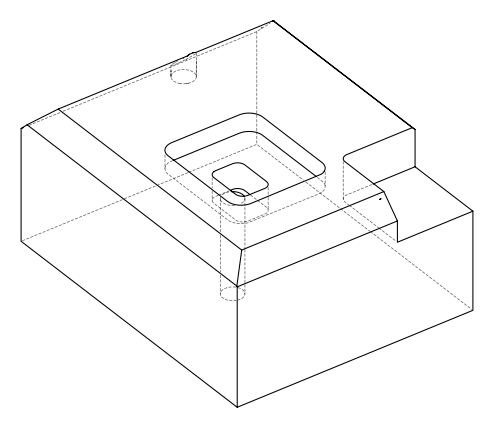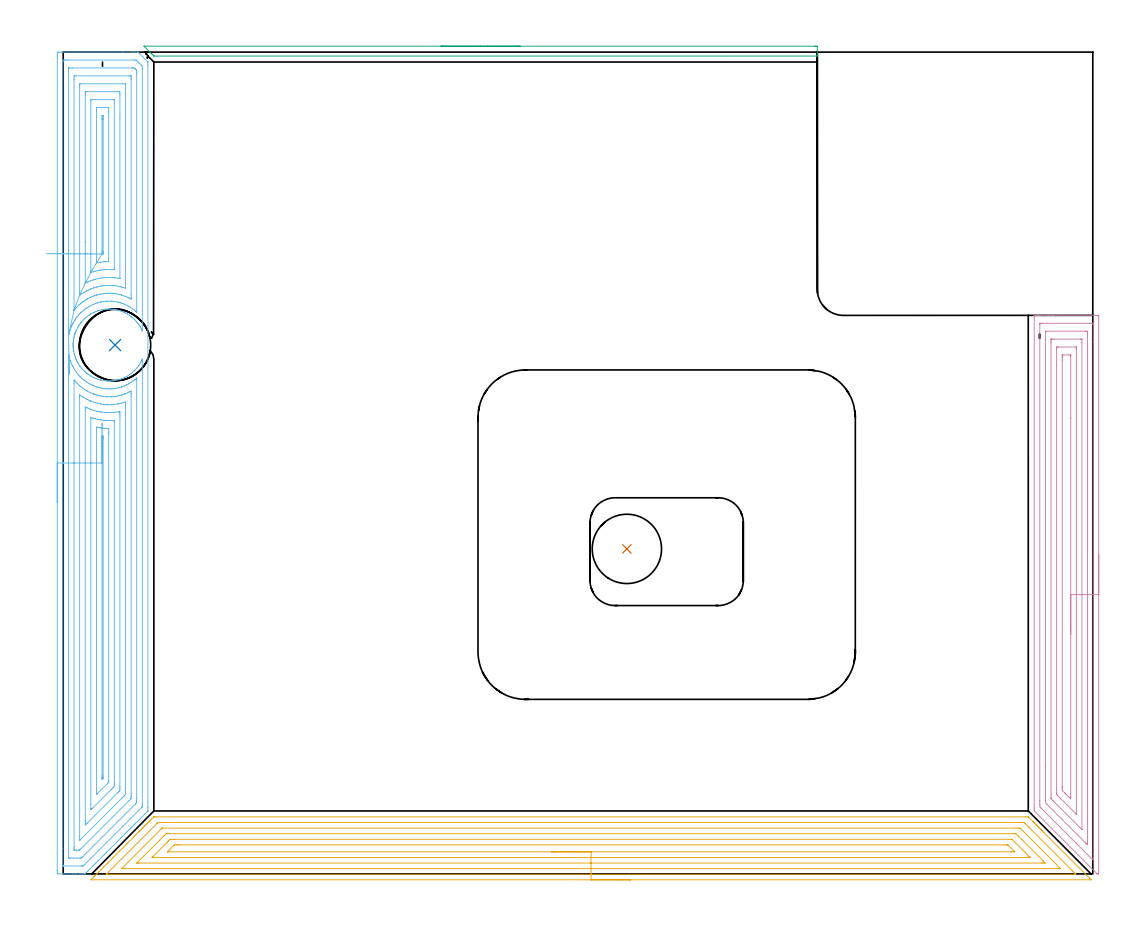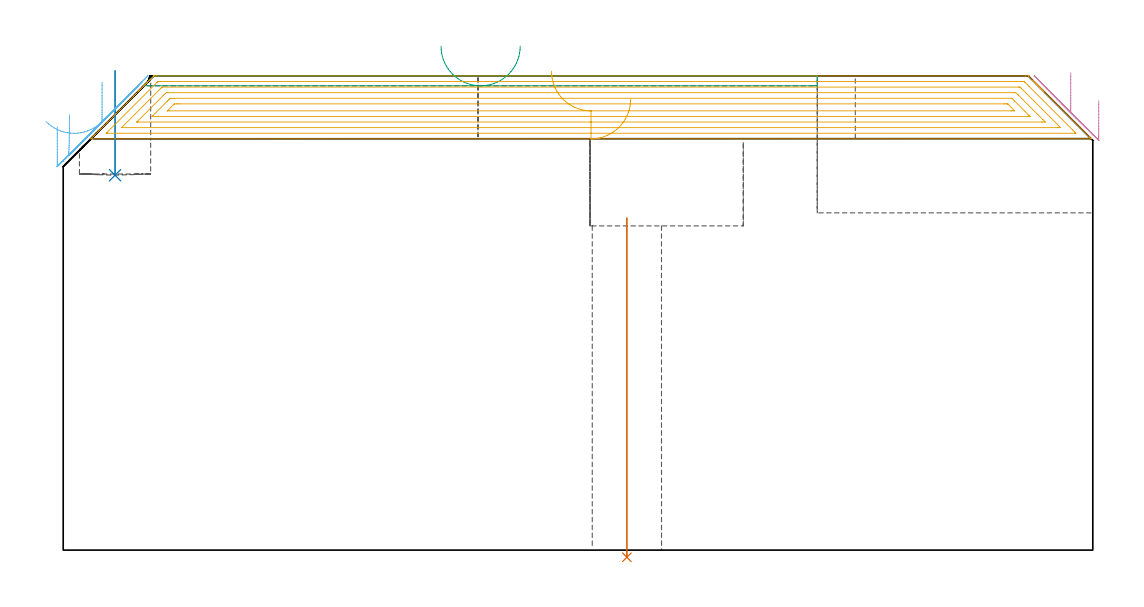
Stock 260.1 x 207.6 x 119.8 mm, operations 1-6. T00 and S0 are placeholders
(PLAN: 9 operations, 5 tool changes, 58 min)
(1 INDEXABLE_INSERT_DRILL_THROUGH_HOLE_FROM_SOLID | STEP1HOLE | NXT0302_006 | 0.35 min | 28791 mm3)
(2 INDEXABLE_INSERT_DRILL_BLIND_HOLE_FROM_SOLID | STEP1POCKET | NXT0302_007 | 0.11 min | 6328 mm3)
(3 AREA_MILL | FG_CHAMFER_SURFACE | UGT0205_001 | 1.51 min | 543 mm3)
(4 AREA_MILL_1 | FG_CHAMFER_SURFACE_1 | UGT0205_001 | 6.73 min | 19719 mm3)
(5 AREA_MILL_2 | FG_CHAMFER_SURFACE_2 | UGT0205_001 | 11.68 min | 31237 mm3)
(6 AREA_MILL_3 | FG_CHAMFER_SURFACE_3 | UGT0205_001 | 14.2 min | 49971 mm3)
(7 MILL_CORNER_NOTCH_RECTANGULAR | CORNER_NOTCH_RECTANGULAR | NXT0201_011 | Follow Part, ap 3, ae 75% | 17.37 min | 158833 mm3)
(8 MILL_RECTANGULAR_POCKET | POCKET_RECTANGULAR_STRAIGHT | UGT0201_105 | Follow Part, ap 5.5, ae 75% | 3.28 min | 119542 mm3)
(9 MILL_RECTANGULAR_POCKET_1 | POCKET_RECTANGULAR_STRAIGHT_1 | NXT0201_011 | Follow Part, ap 3, ae 75% | 2.79 min | 17209 mm3)
(TOOL NXT0302_006 | Index. Insert Drill 17.5mm [880-D1750L25-05] | D17.5 PA176 FL88 Z2)
(TOOL NXT0302_007 | Index. Insert Drill 18mm [880-D1800L25-05] | D18 PA176 FL90 Z2)
(TOOL UGT0205_001 | Chamfer Mill 20 x 3 x 45 deg. | D20 FL50 Z2)
(TOOL NXT0201_011 | ENDMILL 12mm [2P460-1200-NA 1630] | D12 FL38 Z6)
(TOOL UGT0201_105 | End Mill 22 mm | D22 FL25 Z2)
(OP 1 INDEXABLE_INSERT_DRILL_THROUGH_HOLE_FROM_SOLID)
G17 G21 G94 G90
T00 M6
G54
G17 G0 G90 X142.4 Y82.1 S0 M3
G43 Z129.8 H1
G94 G81 G98 Z-1.806 F250. R83.9
G80
M5
M2
(OP 2 INDEXABLE_INSERT_DRILL_BLIND_HOLE_FROM_SOLID)
G17 G21 G94 G90
T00 M6
G54
G17 G0 G90 X13.1 Y133.6 S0 M3
G43 Z129.8 H1
G94 G81 G98 Z94.7 F250. R121.1
G80
M5
M2
(OP 3 AREA_MILL)
G17 G21 G94 G90
T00 M6
G54
G17 G0 G90 X95.45 Y209.1 S1061 M3
G43 Z129.8 H0
Z127.3
G94 G1 X95.488 Z126.428 F250.
X95.602 Z125.563
X95.791 Z124.712
X96.053 Z123.88
X96.387 Z123.074
X96.79 Z122.3
X97.258 Z121.564
X97.79 Z120.872
X98.379 Z120.229
X99.022 Z119.64
X99.714 Z119.108
X100.45 Z118.64
X101.224 Z118.237
X102.03 Z117.903
X102.862 Z117.641
X103.713 Z117.452
X104.578 Z117.338
X105.45 Z117.3
X189.881
X190.138 Y209.098 Z117.302
X190.497 Y209.091 Z117.305
X190.499 Y209.063 Z117.333
X190.5 Y207.85 Z118.545
Y207.173 Z119.227
Y206.889 Z119.51
X190.497 Y206.742 Z119.65
X190.49 Y206.602 Z119.788
X190.327 Y206.6 Z119.8
X23.699
X22.898 Y206.606 Z119.791
X22.891 Y206.609 Z119.788
X22.806 Y206.693 Z119.705
X22.523 Y206.974 Z119.421
X22.359 Y207.14 Z119.258
X20.408 Y209.092 Z117.306
X20.42 Y209.095 Z117.305
X20.573 Y209.1 Z117.3
X105.45
X106.322 Z117.338
X107.186 Z117.452
X108.038 Z117.641
X108.87 Z117.903
X109.676 Z118.237
X110.45 Z118.64
X111.186 Z119.108
X111.878 Z119.64
X112.521 Z120.229
X113.11 Z120.872
X113.641 Z121.564
X114.11 Z122.3
X114.513 Z123.074
X114.847 Z123.88
X115.109 Z124.712
X115.298 Z125.563
X115.412 Z126.428
X115.45 Z127.3
G0 Z129.8
M5
M2
(OP 4 AREA_MILL_1)
G17 G21 G94 G90
T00 M6
G54
G17 G0 G90 X261.6 Y80.55 S1061 M3
G43 Z129.8 H0
Z113.5
G94 G1 Y80.512 Z112.628 F250.
Y80.398 Z111.764
Y80.209 Z110.912
Y79.947 Z110.08
Y79.613 Z109.274
Y79.21 Z108.5
Y78.742 Z107.764
Y78.21 Z107.072
Y77.621 Z106.429
Y76.978 Z105.84
Y76.286 Z105.309
Y75.55 Z104.84
Y74.776 Z104.437
Y73.97 Z104.103
Y73.138 Z103.841
Y72.286 Z103.652
Y71.422 Z103.538
Y70.55 Z103.5
X261.599 Y0.
X261.25 Y0.001 Z103.843
X261.198 Y0.01 Z103.894
X261.113 Y0.086 Z103.984
X261.069 Y0.131 Z104.031
X261.057 Y0.143 Z104.043
X245.43 Y15.772 Z119.67
X245.304 Y15.905 Z119.79
X245.3 Y16.63 Z119.8
Y140.957
X245.303 Y141.09 Z119.788
X245.341 Y141.093 Z119.751
X245.671 Y141.1 Z119.428
X246.2 Z118.899
X246.77 Z118.325
X248.837 Z116.261
X249.442 Z115.652
X250.03 Z115.065
X261.02 Z104.077
X261.325 Y141.098 Z103.772
X261.592 Y141.09 Z103.505
X261.599 Y140.823 Z103.499
X261.6 Y70.55 Z103.5
X260.186 Z104.914
Y4.988
X260.182 Y4.153 Z104.918
X260.18 Y4.102 Z104.92
X260.13 Y3.532 Z104.97
X259.498 Y4.153 Z105.602
X255.931 Y7.718 Z109.169
X247.661 Y15.989 Z117.439
X247.024 Y16.631 Z118.076
X246.77 Y16.891 Z118.33
X246.72 Y17.522 Z118.38
X246.717 Y17.575 Z118.383
X246.714 Y18.413 Z118.386
Y18.469
X246.715 Y138.785 Z118.385
X246.716 Y138.841 Z118.384
X246.721 Y138.953 Z118.379
X246.73 Y139.09 Z118.37
X246.77 Y139.092 Z118.33
X247.292 Y139.099 Z117.808
X259.239 Y139.1 Z105.861
X259.761 Y139.098 Z105.339
X260.13 Y139.092 Z104.97
X260.176 Y139.09 Z104.924
X260.182 Y138.898 Z104.918
X260.185 Y138.785 Z104.915
X260.186 Y134.415 Z104.914
Y70.55
X258.772 Z106.328
X258.771 Y8.187 Z106.329
X258.767 Y7.718 Z106.333
X258.764 Y7.456 Z106.336
X258.757 Y7.354 Z106.343
X258.381 Y7.718 Z106.719
X258.348 Y7.751 Z106.752
X248.552 Y17.549 Z116.548
X248.136 Y17.995 Z116.964
X248.132 Y18.413 Z116.968
X248.129 Y18.835 Z116.971
X248.128 Y26.998 Z116.972
X248.129 Y136.479 Z116.971
X248.131 Y136.947 Z116.969
X248.133 Y137.052 Z116.967
X248.135 Y137.074 Z116.965
X248.146 Y137.09 Z116.954
X248.245 Y137.094 Z116.855
X248.399 Y137.099 Z116.701
X258.196 Z106.904
X258.348 Y137.097 Z106.752
X258.501 Y137.091 Z106.599
X258.765 Y137.078 Z106.335
X258.767 Y136.947 Z106.333
X258.77 Y136.525 Z106.33
X258.771 Y136.055 Z106.329
X258.772 Y135.632 Z106.328
Y70.55
X257.357 Z107.743
Y11.384
X257.356 Y11.283 Z107.744
X257.353 Y11.214 Z107.747
X257.351 Y11.208 Z107.749
X257.348 Y11.207 Z107.752
X257.335 Y11.216 Z107.765
X257.321 Y11.229 Z107.779
X257.265 Y11.283 Z107.835
X250.136 Y18.413 Z114.964
X249.939 Y18.613 Z115.161
X249.55 Y19.011 Z115.55
X249.545 Y19.202 Z115.555
X249.544 Y19.304 Z115.556
X249.543 Y20.095 Z115.557
Y134.273
X249.547 Y135.059 Z115.553
X249.549 Y135.083 Z115.551
X249.56 Y135.09 Z115.54
X249.61 Y135.094 Z115.49
X249.713 Y135.098 Z115.387
X249.92 Y135.099 Z115.18
X250.333 Y135.1 Z114.767
X257.01 Z108.09
X257.199 Y135.098 Z107.901
X257.293 Y135.095 Z107.807
X257.339 Y135.09 Z107.761
X257.351 Y135.085 Z107.749
X257.357 Y134.273 Z107.743
Y70.55
X255.943 Z109.157
Y15.206
X255.941 Y15.13 Z109.159
X255.938 Y15.084 Z109.162
X255.937 Y15.074 Z109.163
X255.93 Y15.079 Z109.17
X255.817 Y15.185 Z109.283
X255.677 Y15.322 Z109.423
X251.694 Y19.304 Z113.406
X251.223 Y19.778 Z113.877
X251.016 Y19.991 Z114.084
X250.967 Y20.043 Z114.133
X250.963 Y20.107 Z114.137
X250.96 Y20.195 Z114.14
X250.958 Y20.461 Z114.142
X250.957 Y132.491 Z114.143
X250.958 Y132.756 Z114.142
X250.962 Y133.024 Z114.138
X250.964 Y133.09 Z114.136
X250.995 Y133.093 Z114.105
X251.071 Y133.097 Z114.029
X251.223 Y133.099 Z113.877
X251.505 Y133.1 Z113.595
X255.88 Y133.099 Z109.22
X255.915 Y133.098 Z109.185
X255.932 Y133.094 Z109.168
X255.936 Y133.091 Z109.164
X255.938 Y133.077 Z109.162
X255.942 Y132.935 Z109.158
X255.943 Y132.757 Z109.157
Y132.491
Y70.55
X254.529 Z110.571
Y20.195
X254.528 Y19.563 Z110.572
X254.526 Y19.304 Z110.574
X254.522 Y18.941 Z110.578
X254.147 Y19.304 Z110.953
X253.895 Y19.553 Z111.205
X253.253 Y20.195 Z111.847
X253.005 Y20.447 Z112.095
X252.378 Y21.087 Z112.722
X252.373 Y21.719 Z112.727
X252.372 Y21.978 Z112.728
X252.371 Y129.817 Z112.729
X252.372 Y130.45 Z112.728
X252.374 Y130.708 Z112.726
X252.378 Y131.024 Z112.722
X252.384 Y131.09 Z112.716
X252.483 Y131.095 Z112.617
X252.614 Y131.099 Z112.486
X253.895 Y131.1 Z111.205
X254.396 Y131.098 Z110.704
X254.5 Y131.093 Z110.6
X254.519 Y131.091 Z110.581
X254.522 Y131.056 Z110.578
X254.526 Y130.968 Z110.574
X254.528 Y130.708 Z110.572
X254.529 Y115.193 Z110.571
Y70.55
Y69.678 Z110.609
Y68.814 Z110.723
Y67.962 Z110.912
Y67.13 Z111.174
Y66.324 Z111.508
Y65.55 Z111.911
Y64.814 Z112.38
Y64.122 Z112.911
Y63.479 Z113.5
Y62.89 Z114.143
Y62.358 Z114.835
Y61.89 Z115.571
Y61.487 Z116.345
Y61.153 Z117.151
Y60.891 Z117.983
Y60.702 Z118.835
Y60.588 Z119.7
Y60.55 Z120.571
G0 Z129.8
M5
M2
(OP 5 AREA_MILL_2)
G17 G21 G94 G90
T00 M6
G54
G17 G0 G90 X143.35 Y-1.5 S1061 M3
G43 Z129.8 H0
Z113.9
G94 G1 X143.312 Z113.028 F250.
X143.198 Z112.163
X143.009 Z111.312
X142.747 Z110.48
X142.413 Z109.674
X142.01 Z108.9
X141.542 Z108.164
X141.01 Z107.472
X140.421 Z106.829
X139.778 Z106.24
X139.086 Z105.708
X138.35 Z105.24
X137.576 Z104.837
X136.77 Z104.503
X135.938 Z104.241
X135.087 Z104.052
X134.222 Z103.938
X133.35 Z103.9
X7.151
X7.014 Y-1.498 Z103.901
X7.023 Y-1.486 Z103.913
X7.151 Y-1.349 Z104.05
X7.597 Y-0.901 Z104.495
X7.747 Y-0.751 Z104.645
X8.043 Y-0.457 Z104.943
X8.629 Y0.131 Z105.527
X8.967 Y0.467 Z105.867
X9.511 Y1.013 Z106.409
X10.1 Y1.6 Z107.
X10.273 Y1.774 Z107.171
X10.393 Y1.894 Z107.291
X10.975 Y2.475 Z107.875
X11.165 Y2.666 Z108.063
X11.275 Y2.776 Z108.173
X11.864 Y3.364 Z108.764
X12.451 Y3.952 Z109.35
X12.746 Y4.246 Z109.646
X13.394 Y4.895 Z110.294
X14.286 Y5.787 Z111.186
X15.178 Y6.678 Z112.078
X16.07 Y7.57 Z112.97
X17.741 Y9.242 Z114.64
X17.854 Y9.356 Z114.752
X18.205 Y9.705 Z115.105
X18.388 Y9.888 Z115.288
X18.915 Y10.418 Z115.812
X19.084 Y10.585 Z115.983
X19.192 Y10.693 Z116.09
X19.356 Y10.859 Z116.253
X19.52 Y11.021 Z116.419
X19.638 Y11.138 Z116.536
X19.797 Y11.299 Z116.694
X19.956 Y11.457 Z116.855
X20.083 Y11.584 Z116.982
X20.238 Y11.74 Z117.135
X20.392 Y11.893 Z117.29
X20.529 Y12.03 Z117.428
X20.679 Y12.181 Z117.577
X20.828 Y12.329 Z117.726
X20.975 Y12.476 Z117.874
X21.12 Y12.622 Z118.018
X21.263 Y12.765 Z118.162
X21.421 Y12.922 Z118.32
X21.561 Y13.063 Z118.459
X21.699 Y13.2 Z118.598
X21.867 Y13.368 Z118.766
X22.002 Y13.504 Z118.9
X22.135 Y13.636 Z119.034
X22.884 Y14.386 Z119.782
X22.899 Y14.4 Z119.795
X22.902 Y14.402 Z119.797
X22.928
X23.651 Y14.4 Z119.8
X243.049
X243.797 Y14.402 Z119.797
X243.801 Y14.4 Z119.795
X243.816 Y14.386 Z119.782
X245.001 Y13.201 Z118.598
X245.139 Y13.063 Z118.459
X245.279 Y12.922 Z118.32
X245.436 Y12.765 Z118.162
X245.58 Y12.622 Z118.018
X245.725 Y12.476 Z117.874
X245.872 Y12.329 Z117.726
X246.021 Y12.181 Z117.577
X246.171 Y12.03 Z117.428
X246.308 Y11.893 Z117.29
X246.462 Y11.74 Z117.135
X246.617 Y11.584 Z116.982
X246.744 Y11.457 Z116.855
X246.903 Y11.299 Z116.694
X247.063 Y11.138 Z116.536
X247.18 Y11.021 Z116.419
X247.344 Y10.859 Z116.253
X247.509 Y10.692 Z116.09
X247.715 Y10.485 Z115.885
X259.246 Y-1.045 Z104.352
X259.697 Y-1.498 Z103.902
X259.698 Y-1.499 Z103.901
X133.35 Y-1.5 Z103.9
Y-0.086 Z105.314
X11.165 Y-0.085 Z105.315
X11.085 Y-0.084 Z105.316
X10.902 Y-0.079 Z105.321
X10.882 Y-0.076 Z105.324
X10.887 Y-0.068 Z105.332
X10.898 Y-0.055 Z105.345
X10.975 Y0.025 Z105.425
X11.055 Y0.105 Z105.505
X23.651 Y12.7 Z118.1
X23.836 Y12.88 Z118.28
X23.939 Y12.977 Z118.377
X24.621 Y12.986 Z118.386
X242.236 Y12.985 Z118.385
X242.642 Y12.981 Z118.381
X242.739 Y12.979 Z118.379
X242.865 Y12.873 Z118.273
X243.049 Y12.697 Z118.097
X243.568 Y12.181 Z117.581
X243.941 Y11.809 Z117.209
X255.031 Y0.719 Z106.119
X255.535 Y0.212 Z105.612
X255.729 Y0.009 Z105.409
X255.812 Y-0.079 Z105.321
X255.535 Y-0.084 Z105.316
X255.456 Y-0.085 Z105.315
X133.35 Y-0.086 Z105.314
Y1.328 Z106.728
X14.736 Y1.329 Z106.729
X14.732 Y1.33 Z106.73
Y1.331 Z106.731
Y1.333 Z106.733
X24.621 Y11.222 Z116.622
X24.7 Y11.299 Z116.699
X24.949 Y11.538 Z116.938
X24.998 Y11.565 Z116.965
X25.068 Y11.569 Z116.969
X25.16 Y11.571 Z116.971
X241.265
X241.541 Y11.568 Z116.968
X241.719 Y11.565 Z116.965
X241.813 Y11.479 Z116.879
X242. Y11.299 Z116.699
X251.968 Y1.332 Z106.732
Y1.329 Z106.729
X251.351 Y1.328 Z106.728
X247.664
X133.35
Y2.743 Z108.143
X18.928
X18.711 Y2.744 Z108.144
X18.649 Y2.747 Z108.147
X18.611 Y2.75 Z108.15
X18.631 Y2.775 Z108.175
X18.701 Y2.851 Z108.251
X25.435 Y9.586 Z114.986
X25.858 Y9.999 Z115.399
X26.017 Y10.15 Z115.55
X26.327 Y10.155 Z115.555
X26.59 Y10.157 Z115.557
X239.746
X240.374 Y10.153 Z115.553
X240.644 Y10.15 Z115.55
X241.265 Y9.584 Z114.984
X241.315 Y9.536 Z114.936
X242.157 Y8.694 Z114.094
X247.509 Y3.343 Z108.743
X247.91 Y2.929 Z108.329
X248.081 Y2.749 Z108.149
X247.986 Y2.747 Z108.147
X247.509 Y2.743 Z108.143
X247.245
X133.35
Y4.157 Z109.557
X22.759
X22.669 Y4.159 Z109.559
X22.492 Y4.164 Z109.564
X22.476 Y4.167 Z109.567
X22.485 Y4.18 Z109.58
X22.51 Y4.209 Z109.609
X22.544 Y4.246 Z109.646
X22.651 Y4.353 Z109.753
X26.327 Y8.028 Z113.428
X26.642 Y8.342 Z113.742
X26.96 Y8.654 Z114.054
X27.046 Y8.735 Z114.135
X27.132 Y8.74 Z114.14
X27.218 Y8.741 Z114.141
X28.02 Y8.743 Z114.143
X239.482 Y8.742 Z114.142
X239.571 Y8.74 Z114.14
X239.63 Y8.736 Z114.136
X239.66 Y8.73 Z114.13
X239.677 Y8.717 Z114.117
X239.744 Y8.654 Z114.054
X240.374 Y8.028 Z113.428
X243.049 Y5.353 Z110.753
X243.941 Y4.461 Z109.861
X244.154 Y4.246 Z109.646
X244.221 Y4.173 Z109.573
X244.226 Y4.164 Z109.564
X244.225 Y4.163 Z109.563
X244.18 Y4.16 Z109.56
X244.121 Y4.158 Z109.558
X244.031 Y4.157 Z109.557
X133.35
Y5.571 Z110.971
X26.769 Y5.572 Z110.972
X26.335 Y5.574 Z110.974
X26.327 Y5.575 Z110.975
X26.326 Y5.576 Z110.976
X26.327 Y5.578 Z110.978
X27.953 Y7.204 Z112.604
X28.018 Y7.266 Z112.666
X28.064 Y7.305 Z112.705
X28.087 Y7.322 Z112.722
X28.11 Y7.323 Z112.723
X28.56 Y7.328 Z112.728
X29.002 Y7.329 Z112.729
X29.451
X237.698
X238.148 Y7.327 Z112.727
X238.59 Y7.323 Z112.723
X238.614 Y7.322 Z112.722
X238.643 Y7.299 Z112.699
X238.706 Y7.242 Z112.642
X238.826 Y7.125 Z112.525
X240.374 Y5.577 Z110.977
Y5.573 Z110.973
X239.924 Y5.571 Z110.971
X239.482
X133.35
X132.478 Z111.009
X131.614 Z111.123
X130.762 Z111.312
X129.93 Z111.574
X129.124 Z111.908
X128.35 Z112.311
X127.614 Z112.78
X126.922 Z113.311
X126.279 Z113.9
X125.69 Z114.543
X125.159 Z115.235
X124.69 Z115.971
X124.287 Z116.745
X123.953 Z117.551
X123.691 Z118.383
X123.502 Z119.235
X123.388 Z120.099
X123.35 Z120.971
G0 Z129.8
M5
M2
(OP 6 AREA_MILL_3)
G17 G21 G94 G90
T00 M6
G54
G17 G0 G90 X-1.497 Y93.803 S1061 M3
G43 Z129.8 H0
Z106.903
G94 G1 Y93.841 Z106.031 F250.
Y93.955 Z105.166
Y94.143 Z104.315
Y94.405 Z103.483
Y94.739 Z102.676
Y95.142 Z101.903
X-1.498 Y95.61 Z101.167
Y96.141 Z100.474
Y96.73 Z99.831
Y97.373 Z99.241
Y98.065 Z98.71
Y98.801 Z98.241
X-1.499 Y99.575 Z97.838
Y100.381 Z97.504
Y101.212 Z97.242
Y102.064 Z97.053
X-1.5 Y102.929 Z96.938
Y103.801 Z96.9
Y206.536
X-1.499 Y206.982 Z96.901
X-1.495 Y207.425 Z96.903
X-1.492 Y207.59 Z96.906
X-1.059 Y207.595 Z97.339
X-0.45 Y207.6 Z97.948
X15.065 Z113.461
X17.436 Z115.831
X18.112 Z116.511
X18.808 Z117.208
X18.861 Y207.599 Z117.259
X18.899 Y207.59 Z117.296
X18.944 Y207.557 Z117.341
X21.399 Y205.101 Z119.797
Y205.099
X21.4 Y204.302 Z119.8
Y16.698
X21.399 Y15.901 Z119.797
Y15.898
X18.317 Y12.815 Z116.713
X18.179 Y12.678 Z116.577
X18.016 Y12.515 Z116.414
X17.876 Y12.374 Z116.272
X17.733 Y12.232 Z116.13
X17.582 Y12.081 Z115.98
X17.436 Y11.934 Z115.831
X17.286 Y11.785 Z115.684
X17.148 Y11.647 Z115.545
X16.996 Y11.493 Z115.391
X16.839 Y11.338 Z115.237
X16.714 Y11.212 Z115.111
X16.555 Y11.053 Z114.95
X16.393 Y10.892 Z114.79
X16.279 Y10.778 Z114.677
X16.115 Y10.612 Z114.51
X15.946 Y10.445 Z114.344
X15.675 Y10.174 Z114.073
X15.5 Y9.998 Z113.896
X14.937 Y9.437 Z113.337
X14.607 Y9.105 Z113.003
X14.004 Y8.504 Z112.404
X13.326 Y7.826 Z111.725
X11.925 Y6.425 Z110.324
X11.032 Y5.531 Z109.431
X10.586 Y5.085 Z108.984
X10.138 Y4.638 Z108.537
X9.692 Y4.191 Z108.09
X9.161 Y3.66 Z107.56
X8.923 Y3.421 Z107.319
X8.799 Y3.298 Z107.197
X8.304 Y2.804 Z106.704
X8.042 Y2.54 Z106.438
X7.906 Y2.405 Z106.303
X7.748 Y2.248 Z106.147
X7.448 Y1.948 Z105.848
X7.161 Y1.659 Z105.557
X6.565 Y1.065 Z104.965
X6.28 Y0.778 Z104.675
X5.801 Y0.3 Z104.2
X5.672 Y0.171 Z104.07
X5.546 Y0.05 Z103.945
X5.504 Y0.01 Z103.902
X5.209 Y0. Z103.608
X4.901 Z103.301
X4.225 Z102.62
X3.007 Z101.404
X2.464 Z100.858
X-1.062 Z97.335
X-1.491 Y0.01 Z96.906
X-1.495 Y0.175 Z96.903
X-1.499 Y0.618 Z96.901
X-1.5 Y1.065 Z96.9
Y103.801
X-0.086 Z98.314
X-0.085 Y205.101 Z98.315
X-0.084 Y205.195 Z98.316
X-0.079 Y205.585 Z98.321
X0.308 Y205.596 Z98.708
X0.703 Y205.599 Z99.103
X1.184 Y205.6 Z99.584
X17.919 Y205.599 Z116.319
X18.317 Y205.593 Z116.717
X18.448 Y205.59 Z116.848
X18.581 Y205.461 Z116.981
X18.854 Y205.195 Z117.254
X19.197 Y204.852 Z117.597
X19.744 Y204.302 Z118.144
X19.931 Y204.107 Z118.331
X19.979 Y204.047 Z118.379
X19.981 Y204.001 Z118.381
X19.983 Y203.902 Z118.383
X19.986 Y203.503 Z118.386
Y203.409
X19.985 Y137.284 Z118.385
X19.983 Y137.204 Z118.383
X19.979 Y137.149 Z118.379
X19.716 Y137.7 Z118.116
X19.494 Y138.122 Z117.894
X19.47 Y138.164 Z117.87
X19.183 Y138.615 Z117.583
X18.877 Y139.057 Z117.277
X18.6 Y139.41 Z117.
X18.361 Y139.684 Z116.761
X18.114 Y139.949 Z116.514
X17.707 Y140.34 Z116.107
X17.411 Y140.598 Z115.811
X17.108 Y140.842 Z115.508
X16.813 Y141.052 Z115.213
X16.371 Y141.34 Z114.771
X15.919 Y141.604 Z114.319
X15.676 Y141.735 Z114.076
X15.025 Y142.02 Z113.425
X14.58 Y142.19 Z112.98
X14.131 Y142.334 Z112.531
X13.686 Y142.451 Z112.086
X13.238 Y142.547 Z111.638
X12.985 Y142.59 Z111.385
X12.733 Y142.627 Z111.133
X12.344 Y142.663 Z110.744
X11.897 Y142.688 Z110.297
X11.45 Y142.691 Z109.85
X11.003 Y142.673 Z109.403
X10.556 Y142.637 Z108.956
X10.467 Y142.627 Z108.867
X9.662 Y142.479 Z108.062
X9.214 Y142.374 Z107.614
X8.769 Y142.241 Z107.169
X8.319 Y142.081 Z106.719
X7.875 Y141.897 Z106.275
X7.524 Y141.735 Z105.924
X6.981 Y141.43 Z105.38
X6.531 Y141.147 Z104.931
X6.091 Y140.842 Z104.49
X5.635 Y140.457 Z104.033
X5.4 Y140.245 Z103.799
X5.193 Y140.059 Z103.593
X5.147 Y140.012 Z103.547
X5.085 Y139.949 Z103.485
X4.694 Y139.509 Z103.093
X4.591 Y139.385 Z102.99
X4.519 Y139.296 Z102.915
X4.413 Y139.17 Z102.813
X4.319 Y139.057 Z102.719
X4.009 Y138.601 Z102.408
X3.932 Y138.477 Z102.33
X3.737 Y138.164 Z102.136
X3.406 Y137.55 Z101.805
X3.279 Y137.272 Z101.676
X3.205 Y137.088 Z101.602
X3.112 Y136.854 Z101.507
X3.101 Y136.827 Z101.497
X3.051 Y136.689 Z101.45
X3.007 Y136.564 Z101.406
X2.953 Y136.407 Z101.351
X2.943 Y136.379 Z101.341
X2.813 Y135.934 Z101.212
X2.73 Y135.583 Z101.127
X2.714 Y135.514 Z101.109
X2.707 Y135.487 Z101.103
X2.624 Y135.041 Z101.021
X2.566 Y134.594 Z100.958
X2.519 Y134.122 Z100.918
X2.513 Y134.052 Z100.911
X2.512 Y133.937 Z100.907
X2.51 Y133.869 Z100.906
X2.507 Y133.686 Z100.9
X2.508 Y133.53
Y133.403 Z100.902
X2.51 Y133.25 Z100.908
X2.512 Y133.179 Z100.91
X2.513 Y133.147 Z100.911
X2.541 Y132.809 Z100.936
X2.566 Y132.579 Z100.965
X2.591 Y132.362 Z100.989
X2.661 Y131.941 Z101.057
X2.665 Y131.916 Z101.061
X2.762 Y131.469 Z101.157
X2.838 Y131.181 Z101.236
X2.881 Y131.024 Z101.278
X3.019 Y130.6 Z101.416
X3.027 Y130.575 Z101.425
X3.165 Y130.204 Z101.565
X3.192 Y130.131 Z101.592
X3.251 Y129.994 Z101.65
X3.296 Y129.888 Z101.695
X3.407 Y129.648 Z101.804
X3.494 Y129.48 Z101.893
X3.62 Y129.238 Z102.019
X3.888 Y128.788 Z102.285
X4.175 Y128.346 Z102.573
X4.225 Y128.276 Z102.623
X4.3 Y128.172 Z102.699
X4.605 Y127.79 Z103.004
X4.894 Y127.453 Z103.293
X5.162 Y127.176 Z103.56
X5.194 Y127.143 Z103.592
X5.511 Y126.846 Z103.91
X5.837 Y126.561 Z104.235
X5.987 Y126.445 Z104.383
X6.089 Y126.366 Z104.485
X6.417 Y126.134 Z104.817
X6.529 Y126.055 Z104.929
X6.982 Y125.764 Z105.38
X7.142 Y125.668 Z105.542
X7.506 Y125.479 Z105.906
X7.875 Y125.304 Z106.275
X8.319 Y125.119 Z106.719
X8.769 Y124.961 Z107.169
X9.386 Y124.776 Z107.786
X9.524 Y124.742 Z107.924
X9.662 Y124.711 Z108.062
X10.556 Y124.573 Z108.956
X11.003 Y124.528 Z109.403
X11.45 Y124.509 Z109.85
X11.897 Y124.512 Z110.297
X12.344 Y124.538 Z110.744
X12.791 Y124.585 Z111.191
X13.238 Y124.657 Z111.638
X13.813 Y124.776 Z112.213
X14.131 Y124.865 Z112.531
X14.58 Y125.01 Z112.98
X15.025 Y125.178 Z113.425
X15.475 Y125.376 Z113.875
X15.919 Y125.594 Z114.319
X16.058 Y125.668 Z114.458
X16.439 Y125.901 Z114.839
X16.813 Y126.151 Z115.213
X17.362 Y126.561 Z115.762
X17.707 Y126.859 Z116.107
X18.012 Y127.15 Z116.412
X18.307 Y127.453 Z116.707
X18.6 Y127.794 Z117.
X19.023 Y128.346 Z117.423
X19.266 Y128.708 Z117.666
X19.494 Y129.079 Z117.894
X19.583 Y129.238 Z117.983
X19.804 Y129.682 Z118.204
X19.98 Y130.056 Z118.38
X19.983 Y129.989 Z118.383
X19.986 Y129.403 Z118.386
Y129.354
Y17.592
X19.983 Y17.192 Z118.383
X19.98 Y16.993 Z118.38
X19.979 Y16.947 Z118.379
X19.958 Y16.92 Z118.358
X19.912 Y16.867 Z118.312
X19.748 Y16.698 Z118.148
X5.455 Y2.405 Z103.855
X5.278 Y2.231 Z103.678
X5.106 Y2.066 Z103.506
X5.044 Y2.01 Z103.444
X4.985 Y2.007 Z103.385
X4.865 Y2.003 Z103.265
X4.624 Y2. Z103.024
X0.008 Y2.001 Z98.408
X-0.023 Y2.002 Z98.377
X-0.056 Y2.006 Z98.344
X-0.077 Y2.009 Z98.323
X-0.079 Y2.034 Z98.321
X-0.085 Y2.31 Z98.315
X-0.086 Y6.348 Z98.314
Y103.801
X1.328 Z99.728
X1.329 Y131.122 Z99.729
X1.333 Y131.19 Z99.733
X1.334 Y131.191 Z99.734
X1.338 Y131.182 Z99.738
X1.354 Y131.126 Z99.754
X1.375 Y131.047 Z99.775
X1.583 Y130.228 Z99.983
X1.617 Y130.12 Z100.017
X1.796 Y129.607 Z100.196
X1.926 Y129.26 Z100.326
X2.18 Y128.655 Z100.58
X2.324 Y128.367 Z100.724
X2.464 Y128.101 Z100.864
X2.829 Y127.474 Z101.229
X3.345 Y126.71 Z101.745
X3.443 Y126.58 Z101.843
X3.916 Y126.001 Z102.316
X4.206 Y125.687 Z102.606
X4.225 Y125.668 Z102.625
X4.698 Y125.208 Z103.098
X5.106 Y124.854 Z103.506
X5.178 Y124.794 Z103.578
X5.987 Y124.217 Z104.387
X6.481 Y123.9 Z104.881
X6.868 Y123.69 Z105.268
X7.283 Y123.479 Z105.683
X7.748 Y123.282 Z106.148
X8.472 Y123.007 Z106.872
X8.629 Y122.959 Z107.029
X8.696 Y122.939 Z107.096
X9.173 Y122.808 Z107.573
X9.51 Y122.733 Z107.91
X9.836 Y122.676 Z108.236
X10.39 Y122.596 Z108.79
X10.843 Y122.548 Z109.243
X11.271 Y122.526 Z109.671
X11.75 Y122.521 Z110.15
X12.152 Y122.535 Z110.552
X12.585 Y122.568 Z110.985
X13.033 Y122.621 Z111.433
X13.361 Y122.674 Z111.761
X13.913 Y122.785 Z112.313
X14.093 Y122.825 Z112.493
X14.73 Y123.007 Z113.13
X14.778 Y123.023 Z113.178
X14.794 Y123.028 Z113.194
X15.418 Y123.267 Z113.818
X15.675 Y123.379 Z114.075
X16.029 Y123.541 Z114.429
X16.555 Y123.802 Z114.955
X16.619 Y123.836 Z115.019
X16.729 Y123.9 Z115.129
X17.159 Y124.181 Z115.559
X17.436 Y124.367 Z115.836
X17.682 Y124.544 Z116.082
X18.018 Y124.794 Z116.418
X18.182 Y124.93 Z116.582
X18.501 Y125.204 Z116.901
X18.558 Y125.25 Z116.958
X18.567 Y125.254 Z116.967
X18.568 Y125.253 Z116.968
X18.57 Y125.224 Z116.97
X18.571 Y125.052 Z116.971
Y124.794
Y19.12
X18.57 Y18.485 Z116.97
X18.568 Y18.23 Z116.968
X18.564 Y17.975 Z116.964
X18.317 Y17.718 Z116.717
X18.255 Y17.654 Z116.655
X4.95 Y4.35 Z103.35
X4.789 Y4.191 Z103.189
X4.599 Y4.011 Z102.999
X4.411 Y4.003 Z102.811
X4.225 Y4.001 Z102.625
X3.533 Y4. Z101.933
X2.653 Z101.053
X1.772 Z100.172
X1.583 Y4.003 Z99.983
X1.395 Y4.007 Z99.795
X1.345 Y4.01 Z99.745
X1.335 Y4.039 Z99.735
X1.332 Y4.106 Z99.732
X1.33 Y4.191 Z99.73
X1.329 Y4.45 Z99.729
X1.328 Y103.801 Z99.728
X2.743 Z101.143
Y123.9
X2.745 Y124.509 Z101.145
X2.748 Y124.714 Z101.148
X2.75 Y124.766 Z101.15
X2.961 Y124.53 Z101.361
X3.136 Y124.335 Z101.536
X3.345 Y124.111 Z101.745
X3.552 Y123.9 Z101.952
X3.897 Y123.572 Z102.297
X4.225 Y123.279 Z102.625
X4.552 Y123.007 Z102.952
X5.106 Y122.605 Z103.506
X5.388 Y122.405 Z103.788
X5.832 Y122.114 Z104.232
X5.987 Y122.024 Z104.387
X6.189 Y121.909 Z104.589
X6.868 Y121.573 Z105.268
X7.708 Y121.22 Z106.108
X7.748 Y121.205 Z106.148
X7.771 Y121.197 Z106.171
X8.291 Y121.026 Z106.691
X8.629 Y120.925 Z107.029
X9.029 Y120.814 Z107.429
X9.51 Y120.721 Z107.91
X10.096 Y120.625 Z108.496
X10.39 Y120.591 Z108.79
X11.07 Y120.531 Z109.47
X11.271 Y120.525 Z109.671
X11.958 Y120.524 Z110.358
X12.152 Y120.534 Z110.552
X12.782 Y120.582 Z111.182
X13.033 Y120.611 Z111.433
X13.357 Y120.656 Z111.757
X13.913 Y120.765 Z112.313
X14.285 Y120.843 Z112.685
X14.794 Y120.988 Z113.194
X14.97 Y121.041 Z113.37
X15.498 Y121.22 Z113.898
X15.627 Y121.269 Z114.027
X15.675 Y121.288 Z114.075
X16.243 Y121.537 Z114.643
X16.555 Y121.681 Z114.955
X16.845 Y121.82 Z115.245
X17.146 Y121.966 Z115.546
X17.15 Y121.823 Z115.55
X17.155 Y121.505 Z115.555
X17.157 Y121.22 Z115.557
Y120.61
Y20.272
X17.156 Y19.662 Z115.556
X17.154 Y19.378 Z115.554
X17.15 Y19.074 Z115.55
X17.145 Y19.005 Z115.545
X17.106 Y18.962 Z115.506
X17.037 Y18.89 Z115.437
X16.636 Y18.485 Z115.036
X4.621 Y6.47 Z103.021
X4.225 Y6.078 Z102.625
X4.174 Y6.03 Z102.574
X4.148 Y6.01 Z102.548
X4.096 Y6.006 Z102.496
X3.989 Y6.003 Z102.389
X3.774 Y6.001 Z102.174
X3.323 Y6. Z101.723
X2.913 Y6.002 Z101.313
X2.811 Y6.006 Z101.211
X2.761 Y6.01 Z101.161
X2.749 Y6.016 Z101.149
X2.748 Y6.032 Z101.148
X2.745 Y6.133 Z101.145
X2.743 Y6.588 Z101.143
Y6.871
Y103.801
X4.157 Z102.557
Y120.466
X4.159 Y120.605 Z102.559
X4.163 Y120.882 Z102.563
X4.167 Y121.02 Z102.567
X4.182 Y121.012 Z102.582
X4.225 Y120.984 Z102.625
X4.963 Y120.472 Z103.363
X5.106 Y120.381 Z103.506
X5.192 Y120.327 Z103.592
X5.703 Y120.039 Z104.103
X5.987 Y119.893 Z104.387
X6.28 Y119.747 Z104.68
X6.787 Y119.515 Z105.187
X6.868 Y119.482 Z105.268
X6.986 Y119.434 Z105.386
X7.748 Y119.155 Z106.148
X8.159 Y119.017 Z106.559
X8.629 Y118.888 Z107.029
X9.318 Y118.734 Z107.718
X9.51 Y118.704 Z107.91
X10.349 Y118.582 Z108.749
X10.39 Y118.578 Z108.79
X10.843 Y118.54 Z109.243
X11.271 Y118.517 Z109.671
X11.295 Y118.516 Z109.695
X12.152 Y118.525 Z110.552
X12.167 Z110.567
X12.39 Y118.54 Z110.79
X12.981 Y118.593 Z111.381
X13.033 Y118.6 Z111.433
X13.745 Y118.711 Z112.145
X13.913 Y118.743 Z112.313
X14.477 Y118.862 Z112.877
X14.794 Y118.948 Z113.194
X15.167 Y119.055 Z113.567
X15.675 Y119.211 Z114.075
X15.736 Y118.54 Z114.136
X15.739 Y118.475 Z114.139
X15.743 Y117.647 Z114.143
Y117.577
Y21.165
X15.742 Y20.272 Z114.142
X15.741 Y20.204 Z114.141
X15.736 Y20.134 Z114.136
X15.727 Y20.037 Z114.127
X15.675 Y19.981 Z114.075
X15.378 Y19.679 Z113.778
X15.08 Y19.378 Z113.48
X14.936 Y19.234 Z113.336
X4.36 Y8.658 Z102.76
X4.291 Y8.591 Z102.691
X4.225 Y8.529 Z102.625
X4.166 Y8.476 Z102.566
X4.161 Y8.589 Z102.561
X4.158 Y8.658 Z102.558
X4.157 Y8.727 Z102.557
Y9.551
Y103.801
X5.571 Z103.971
Y117.175
X5.573 Y117.647 Z103.973
X5.576 Y117.857 Z103.976
X5.578 Y117.949 Z103.978
X5.765 Y117.872 Z104.165
X5.987 Y117.774 Z104.387
X6.274 Y117.647 Z104.674
X6.868 Y117.414 Z105.268
X7.238 Y117.271 Z105.638
X7.748 Y117.103 Z106.148
X8.498 Y116.887 Z106.898
X8.629 Y116.857 Z107.029
X9.101 Y116.754 Z107.501
X9.51 Y116.69 Z107.91
X9.583 Y116.68 Z107.983
X10.39 Y116.583 Z108.79
X10.578 Y116.563 Z108.978
X11.271 Y116.525 Z109.671
X11.499 Y116.522 Z109.899
X12.152 Y116.534 Z110.552
X12.361 Y116.542 Z110.761
X13.033 Y116.598 Z111.433
X13.172 Y116.612 Z111.572
X13.913 Y116.721 Z112.313
X13.941 Y116.726 Z112.341
X14.094 Y116.754 Z112.494
X14.204 Y116.766 Z112.604
X14.322 Y116.754 Z112.722
X14.325 Y116.595 Z112.725
X14.327 Y116.333 Z112.727
X14.329 Y115.86 Z112.729
Y115.439
X14.328 Y22.058 Z112.728
X14.326 Y21.639 Z112.726
X14.322 Y21.165 Z112.722
X14.309 Y21.069 Z112.709
X14.245 Y21. Z112.645
X14.162 Y20.913 Z112.562
X13.913 Y20.661 Z112.313
X13.72 Y20.468 Z112.12
X6.181 Y12.928 Z104.581
X5.987 Y12.736 Z104.387
X5.734 Y12.488 Z104.134
X5.582 Y12.342 Z103.982
X5.576 Y12.518 Z103.976
X5.573 Y12.651 Z103.973
X5.572 Y13.125 Z103.972
X5.571 Y13.547 Z103.971
Y103.801
X6.985 Z105.385
X6.986 Y115.16 Z105.386
X6.987 Y115.257 Z105.387
X6.989 Y115.279 Z105.389
X6.99 Y115.282 Z105.39
X7.076 Y115.257 Z105.476
X7.335 Y115.179 Z105.735
X7.628 Y115.089 Z106.028
X7.748 Y115.055 Z106.148
X8.065 Y114.967 Z106.465
X8.629 Y114.842 Z107.029
X9.269 Y114.722 Z107.669
X9.51 Y114.685 Z107.91
X9.831 Y114.641 Z108.231
X10.39 Y114.581 Z108.79
X10.803 Y114.548 Z109.203
X11.271 Y114.525 Z109.671
X11.707 Y114.524 Z110.107
X12.152 Y114.534 Z110.552
X12.56 Y114.553 Z110.96
X12.838 Y114.569 Z111.238
X12.901 Y114.57 Z111.301
X12.908 Y114.567 Z111.308
X12.911 Y114.559 Z111.311
X12.913 Y114.527 Z111.313
X12.914 Y114.46 Z111.314
X12.915 Y114.193 Z111.315
X12.914 Y22.952 Z111.314
X12.909 Y22.183 Z111.309
X12.908 Y22.123 Z111.308
X12.852 Y22.058 Z111.252
X12.503 Y21.702 Z110.903
X12.152 Y21.349 Z110.552
X12.061 Y21.258 Z110.461
X7.379 Y16.578 Z105.779
X7.179 Y16.382 Z105.579
X6.997 Y16.206 Z105.397
X6.988 Y16.576 Z105.388
X6.985 Y17.472 Z105.385
Y103.801
X8.4 Z106.8
Y112.519
X8.402 Y112.752 Z106.802
X8.405 Y112.818 Z106.805
X8.407 Y112.847 Z106.807
X8.419 Z106.819
X8.492 Y112.837 Z106.892
X8.629 Y112.815 Z107.029
X9.063 Y112.74 Z107.463
X9.51 Y112.679 Z107.91
X10.076 Y112.606 Z108.476
X10.39 Y112.578 Z108.79
X11.031 Y112.531 Z109.431
X11.271 Y112.518 Z109.671
X11.492 Y112.508 Z109.892
X11.496 Y112.287 Z109.896
X11.499 Y112.056 Z109.899
X11.5 Y111.393 Z109.9
Y111.161
Y23.613
X11.498 Y23.282 Z109.898
X11.496 Y23.2 Z109.896
X11.494 Y23.163 Z109.894
X11.472 Y23.13 Z109.872
X11.305 Y22.952 Z109.705
X11.288 Y22.935 Z109.688
X8.629 Y20.275 Z107.029
X8.525 Y20.173 Z106.925
X8.49 Y20.141 Z106.89
X8.439 Y20.098 Z106.839
X8.406 Y20.076 Z106.806
X8.404 Y20.117 Z106.804
X8.401 Y20.272 Z106.801
X8.4 Y20.404 Z106.8
Y20.504
Y103.801
X9.814 Z108.214
Y110.5
X9.815 Y110.569 Z108.215
X9.818 Y110.602 Z108.218
X9.82 Y110.612 Z108.22
X9.828 Y110.614 Z108.228
X9.893 Y110.612 Z108.293
X9.95 Y110.606 Z108.35
X10.046 Y110.589 Z108.446
X10.08 Y110.575 Z108.48
X10.082 Y110.545 Z108.482
X10.084 Y110.5 Z108.484
X10.086 Y110.192 Z108.486
Y109.915
Y24.44
X10.084 Y24.297 Z108.484
X10.082 Y24.226 Z108.482
X10.079 Y24.194 Z108.479
X10.066 Y24.174 Z108.466
X9.944 Y24.05 Z108.344
X9.863 Y23.971 Z108.263
X9.82 Y23.943 Z108.22
X9.818 Y24.024 Z108.218
X9.816 Y24.164 Z108.216
X9.814 Y24.43 Z108.214
Y24.738
Y103.801
Y104.672 Z108.252
Y105.537 Z108.366
Y106.389 Z108.555
Y107.221 Z108.817
Y108.027 Z109.151
Y108.801 Z109.554
Y109.536 Z110.022
Y110.228 Z110.553
Y110.872 Z111.143
Y111.461 Z111.786
Y111.992 Z112.478
Y112.461 Z113.214
Y112.864 Z113.988
Y113.197 Z114.794
Y113.46 Z115.626
Y113.649 Z116.477
Y113.763 Z117.342
Y113.801 Z118.214
G0 X1.581 Y126.286 Z109.984
G1 Y126.302 Z109.112
X1.578 Y126.394 Z108.244
X1.574 Y126.561 Z107.388
X1.568 Y126.803 Z106.55
X1.56 Y127.116 Z105.736
X1.55 Y127.499 Z104.952
X1.539 Y127.949 Z104.205
X1.526 Y128.462 Z103.499
X1.512 Y129.035 Z102.842
X1.496 Y129.663 Z102.236
X1.479 Y130.341 Z101.688
X1.461 Y131.065 Z101.201
X1.441 Y131.828 Z100.779
X1.421 Y132.625 Z100.425
X1.4 Y133.45 Z100.141
X1.379 Y134.296 Z99.931
X1.357 Y135.158 Z99.796
X1.336 Y136.028 Z99.736
X1.332 Y136.179 Z99.732
X1.329 Y136.309 Z99.729
Y136.407
Y136.476
Y202.773
X1.333 Y203.409 Z99.733
X1.335 Y203.537 Z99.735
X1.338 Y203.59 Z99.738
X1.399 Y203.596 Z99.799
X1.583 Y203.598 Z99.983
X2.275 Y203.6 Z100.675
X17.436 Y203.599 Z115.836
X17.625 Y203.596 Z116.025
X17.999 Y203.59 Z116.399
X18.19 Y203.409 Z116.59
X18.317 Y203.282 Z116.717
X18.504 Y203.088 Z116.904
X18.549 Y203.039 Z116.949
X18.565 Y203.005 Z116.965
X18.567 Y202.945 Z116.967
X18.57 Y202.774 Z116.97
X18.571 Y202.515 Z116.971
Y202.257
Y142.144
X18.57 Y141.972 Z116.97
X18.568 Y141.943 Z116.968
X18.567 Y141.94 Z116.967
X18.564 Z116.964
X18.317 Y142.147 Z116.717
X17.684 Y142.661 Z116.084
X17.436 Y142.837 Z115.836
X16.928 Y143.176 Z115.328
X16.555 Y143.39 Z114.955
X16.261 Y143.554 Z114.661
X15.675 Y143.819 Z114.075
X15.224 Y144.011 Z113.624
X14.794 Y144.162 Z113.194
X14.431 Y144.278 Z112.831
X13.942 Y144.418 Z112.342
X13.913 Y144.425 Z112.313
X13.81 Y144.447 Z112.21
X13.033 Y144.585 Z111.433
X12.871 Y144.611 Z111.271
X12.152 Y144.666 Z110.552
X11.924 Y144.679 Z110.324
X11.271 Y144.674 Z109.671
X11.053 Y144.668 Z109.453
X10.39 Y144.615 Z108.79
X10.244 Y144.596 Z108.644
X9.51 Y144.468 Z107.91
X9.493 Y144.464 Z107.893
X9.412 Y144.447 Z107.812
X8.79 Y144.284 Z107.19
X8.629 Y144.234 Z107.029
X8.126 Y144.065 Z106.526
X7.748 Y143.918 Z106.148
X7.493 Y143.813 Z105.893
X6.934 Y143.554 Z105.334
X6.891 Y143.531 Z105.291
X6.868 Y143.517 Z105.268
X6.335 Y143.201 Z104.735
X5.987 Y142.983 Z104.387
X5.794 Y142.857 Z104.194
X5.51 Y142.661 Z103.91
X5.283 Y142.481 Z103.683
X5.106 Y142.334 Z103.506
X4.805 Y142.072 Z103.205
X4.463 Y141.767 Z102.863
X4.342 Y141.649 Z102.742
X4.225 Y141.526 Z102.625
X3.92 Y141.184 Z102.32
X3.65 Y140.874 Z102.05
X3.512 Y140.704 Z101.912
X3.345 Y140.493 Z101.745
X3.136 Y140.192 Z101.536
X2.994 Y139.981 Z101.394
X2.788 Y139.652 Z101.188
X2.464 Y139.101 Z100.864
X2.459 Y139.092 Z100.859
X2.447 Y139.07 Z100.847
X2.255 Y138.695 Z100.655
X2.152 Y138.474 Z100.552
X2.03 Y138.194 Z100.43
X1.9 Y137.872 Z100.3
X1.688 Y137.301 Z100.088
X1.672 Y137.256 Z100.072
X1.661 Y137.222 Z100.061
X1.583 Y136.961 Z99.983
X1.465 Y136.527 Z99.865
X1.434 Y136.407 Z99.834
X1.336 Y136.028 Z99.736
X2.748 Y142.432 Z101.148
X2.747 Y142.435 Z101.147
X2.744 Y142.467 Z101.144
X2.743 Y142.517 Z101.143
Y142.661
Y200.728
X2.747 Y201.335 Z101.147
X2.75 Y201.541 Z101.15
X2.759 Y201.59 Z101.159
X2.808 Y201.593 Z101.208
X2.915 Y201.596 Z101.315
X3.345 Y201.6 Z101.745
X16.577 Z114.977
X16.987 Y201.598 Z115.387
X17.089 Y201.594 Z115.489
X17.139 Y201.59 Z115.539
X17.151 Y201.584 Z115.551
X17.152 Y201.568 Z115.552
X17.155 Y201.467 Z115.555
X17.157 Y201.012 Z115.557
Y200.728
Y146.234
X17.155 Y145.625 Z115.555
X17.152 Y145.341 Z115.552
X17.15 Y145.223 Z115.55
X17.08 Y145.259 Z115.48
X16.921 Y145.341 Z115.321
X16.555 Y145.518 Z114.955
X16.225 Y145.676 Z114.625
X15.675 Y145.902 Z114.075
X14.81 Y146.218 Z113.21
X14.758 Y146.234 Z113.158
X13.913 Y146.436 Z112.313
X13.339 Y146.545 Z111.739
X13.033 Y146.595 Z111.433
X12.638 Y146.634 Z111.038
X12.152 Y146.666 Z110.552
X11.714 Y146.679 Z110.114
X11.271 Y146.675 Z109.671
X10.856 Y146.655 Z109.256
X10.39 Y146.618 Z108.79
X10.054 Y146.575 Z108.454
X9.51 Y146.479 Z107.91
X9.307 Y146.439 Z107.707
X8.629 Y146.281 Z107.029
X8.592 Y146.272 Z106.992
X8.453 Y146.234 Z106.853
X7.923 Y146.057 Z106.323
X7.748 Y145.992 Z106.148
X7.285 Y145.81 Z105.685
X6.868 Y145.625 Z105.268
X6.676 Y145.536 Z105.076
X6.287 Y145.341 Z104.687
X6.095 Y145.231 Z104.495
X5.987 Y145.166 Z104.387
X5.546 Y144.894 Z103.946
X5.106 Y144.609 Z103.506
X5.01 Y144.545 Z103.41
X4.873 Y144.447 Z103.273
X4.512 Y144.156 Z102.912
X4.225 Y143.918 Z102.625
X4.032 Y143.75 Z102.432
X3.813 Y143.554 Z102.213
X3.573 Y143.323 Z101.973
X3.345 Y143.09 Z101.745
X3.141 Y142.867 Z101.541
X2.955 Y142.661 Z101.355
X2.862 Y142.553 Z101.262
X2.823 Y142.509 Z101.223
X2.756 Y142.439 Z101.156
X2.748 Y142.432 Z101.148
X4.164 Y146.234 Z102.564
X4.162 Y146.298 Z102.562
X4.157 Y147.127 Z102.557
Y147.197
Y199.081
X4.159 Y199.22 Z102.559
X4.164 Y199.497 Z102.564
X4.171 Y199.591 Z102.571
X4.186 Y199.594 Z102.586
X4.225 Y199.596 Z102.625
X4.458 Y199.599 Z102.858
X15.026 Y199.6 Z113.426
X15.675 Y199.596 Z114.075
X15.717 Y199.594 Z114.117
X15.735 Y199.591 Z114.135
X15.738 Y199.428 Z114.138
X15.742 Y199.15 Z114.142
X15.743 Y199.011 Z114.143
Y198.942
Y148.845
X15.737 Y148.021 Z114.137
X15.736 Y147.959 Z114.136
X14.979 Y148.2 Z113.379
X14.794 Y148.25 Z113.194
X14.49 Y148.329 Z112.89
X13.913 Y148.453 Z112.313
X13.39 Y148.551 Z111.79
X13.033 Y148.598 Z111.433
X12.408 Y148.655 Z110.808
X12.152 Y148.667 Z110.552
X11.502 Y148.68 Z109.902
X11.271 Y148.675 Z109.671
X10.657 Y148.644 Z109.057
X10.39 Y148.621 Z108.79
X9.862 Y148.556 Z108.262
X9.51 Y148.494 Z107.91
X9.117 Y148.419 Z107.517
X8.629 Y148.305 Z107.029
X8.405 Y148.248 Z106.805
X7.748 Y148.057 Z106.148
X7.721 Y148.048 Z106.121
X7.637 Y148.021 Z106.037
X7.078 Y147.807 Z105.478
X6.868 Y147.721 Z105.268
X6.461 Y147.54 Z104.861
X5.987 Y147.311 Z104.387
X5.866 Y147.25 Z104.266
X5.639 Y147.127 Z104.039
X5.303 Y146.928 Z103.703
X5.106 Y146.806 Z103.506
X4.761 Y146.584 Z103.161
X4.225 Y146.232 Z102.625
X4.164 Y146.234 Z102.564
X5.58 Y149.245 Z103.98
X5.577 Y149.255 Z103.977
X5.574 Y149.274 Z103.974
X5.572 Y149.335 Z103.972
X5.571 Y159.609 Z103.971
X5.572 Y196.683 Z103.972
X5.574 Y197.155 Z103.974
X5.577 Y197.57 Z103.977
X5.581 Y197.591 Z103.981
X5.604 Y197.593 Z104.004
X5.658 Y197.597 Z104.058
X5.768 Y197.599 Z104.168
X5.987 Y197.6 Z104.387
X13.033 Y197.599 Z111.433
X13.477 Y197.598 Z111.877
X13.913 Y197.59 Z112.313
X14.322 Y197.567 Z112.722
X14.325 Y197.155 Z112.725
X14.328 Y196.734 Z112.728
X14.329 Y190.927 Z112.729
X14.328 Y150.49 Z112.728
X14.327 Y150.437 Z112.727
X14.325 Y150.413 Z112.725
X14.324 Y150.408 Z112.724
X14.31 Z112.71
X14.183 Y150.427 Z112.583
X13.913 Y150.472 Z112.313
X13.132 Y150.6 Z111.532
X13.033 Y150.609 Z111.433
X12.177 Y150.675 Z110.577
X11.271 Y150.683 Z109.671
X10.453 Y150.637 Z108.853
X10.39 Y150.632 Z108.79
X10.316 Y150.625 Z108.716
X9.51 Y150.508 Z107.91
X8.925 Y150.401 Z107.325
X8.629 Y150.333 Z107.029
X8.213 Y150.23 Z106.613
X7.748 Y150.096 Z106.148
X7.53 Y150.029 Z105.93
X6.877 Y149.808 Z105.277
X6.87 Y149.805 Z105.27
X6.248 Y149.543 Z104.648
X5.987 Y149.426 Z104.387
X5.64 Y149.266 Z104.04
X5.596 Y149.25 Z103.996
X5.58 Y149.245 Z103.98
X6.993 Y151.919 Z105.393
X6.991 Y151.972 Z105.391
X6.988 Y152.104 Z105.388
X6.986 Y152.368 Z105.386
X6.985 Y152.488 Z105.385
X6.986 Y195.368 Z105.386
X6.987 Y195.562 Z105.387
X6.989 Y195.584 Z105.389
X6.991 Y195.588 Z105.391
X7.018 Y195.592 Z105.418
X7.139 Y195.597 Z105.539
X7.292 Y195.599 Z105.692
X7.52 Y195.6 Z105.92
X12.805 Y195.599 Z111.205
X12.873 Y195.596 Z111.273
X12.894 Y195.592 Z111.294
X12.908 Y195.587 Z111.308
X12.91 Y195.558 Z111.31
X12.913 Y195.489 Z111.313
X12.914 Y195.368 Z111.314
X12.915 Y194.595 Z111.315
X12.914 Y152.801 Z111.314
X12.913 Y152.704 Z111.313
X12.91 Y152.657 Z111.31
X12.908 Y152.639 Z111.308
X12.89 Y152.633 Z111.29
X12.152 Y152.667 Z110.552
X11.461 Y152.68 Z109.861
X11.271 Y152.678 Z109.671
X11.089 Y152.673 Z109.489
X10.39 Y152.631 Z108.79
X10.259 Y152.621 Z108.659
X9.51 Y152.527 Z107.91
X9.475 Y152.522 Z107.875
X9.252 Y152.488 Z107.652
X8.728 Y152.388 Z107.128
X8.629 Y152.365 Z107.029
X8.018 Y152.214 Z106.418
X7.748 Y152.139 Z106.148
X6.993 Y151.919 Z105.393
X8.406 Y154.354 Z106.806
X8.403 Y154.375 Z106.803
X8.401 Y154.4 Z106.801
X8.4 Y154.424 Z106.8
Y154.507
Y192.688
X8.401 Y192.919 Z106.801
X8.407 Y193.582 Z106.807
X8.612 Y193.599 Z107.012
X8.629 Z107.029
X11.271 Y193.598 Z109.671
X11.493 Y193.582 Z109.893
X11.496 Y193.353 Z109.896
X11.5 Y192.688 Z109.9
Y192.456
Y155.168
X11.498 Y154.937 Z109.898
X11.493 Y154.704 Z109.893
X11.49 Y154.692 Z109.89
X11.479 Y154.689 Z109.879
X11.45 Y154.685 Z109.85
X10.767 Y154.656 Z109.167
X10.39 Y154.629 Z108.79
X10.068 Y154.601 Z108.468
X9.51 Y154.531 Z107.91
X9.287 Y154.5 Z107.687
X8.533 Y154.372 Z106.933
X8.406 Y154.354 Z106.806
X9.827 Y156.596 Z108.227
X9.821 Y156.639 Z108.221
X9.817 Y156.954 Z108.217
X9.814 Y157.263 Z108.214
Y157.539
Y190.593
X9.815 Y190.902 Z108.215
X9.817 Y191.178 Z108.217
X9.82 Y191.48 Z108.22
X9.832 Y191.59 Z108.232
X9.95 Y191.591 Z108.35
X10.068 Y191.59 Z108.468
X10.079 Y191.486 Z108.479
X10.083 Y191.213 Z108.483
X10.085 Y190.902 Z108.485
X10.086 Y190.593 Z108.486
Y157.263
X10.084 Y156.954 Z108.484
X10.081 Y156.678 Z108.481
X10.079 Y156.636 Z108.479
X10.068 Y156.623 Z108.468
X10.016 Y156.615 Z108.416
X9.863 Y156.596 Z108.263
X9.827 Z108.227
X9.184 Y156.6 Z107.637
X8.491 Y156.603 Z107.106
X7.756 Y156.607 Z106.638
X6.982 Y156.611 Z106.235
X6.176 Y156.615 Z105.901
X5.344 Y156.619 Z105.639
X4.492 Y156.624 Z105.45
X3.627 Y156.628 Z105.336
X2.756 Y156.633 Z105.298
X1.884 Y156.637 Z105.336
X1.019 Y156.642 Z105.45
X0.168 Y156.646 Z105.639
X-0.664 Y156.65 Z105.901
X-1.47 Y156.655 Z106.235
X-2.244 Y156.659 Z106.638
X-2.98 Y156.662 Z107.106
X-3.672 Y156.666 Z107.637
X-4.315 Y156.669 Z108.227
G0 Z129.8
M5
M2
